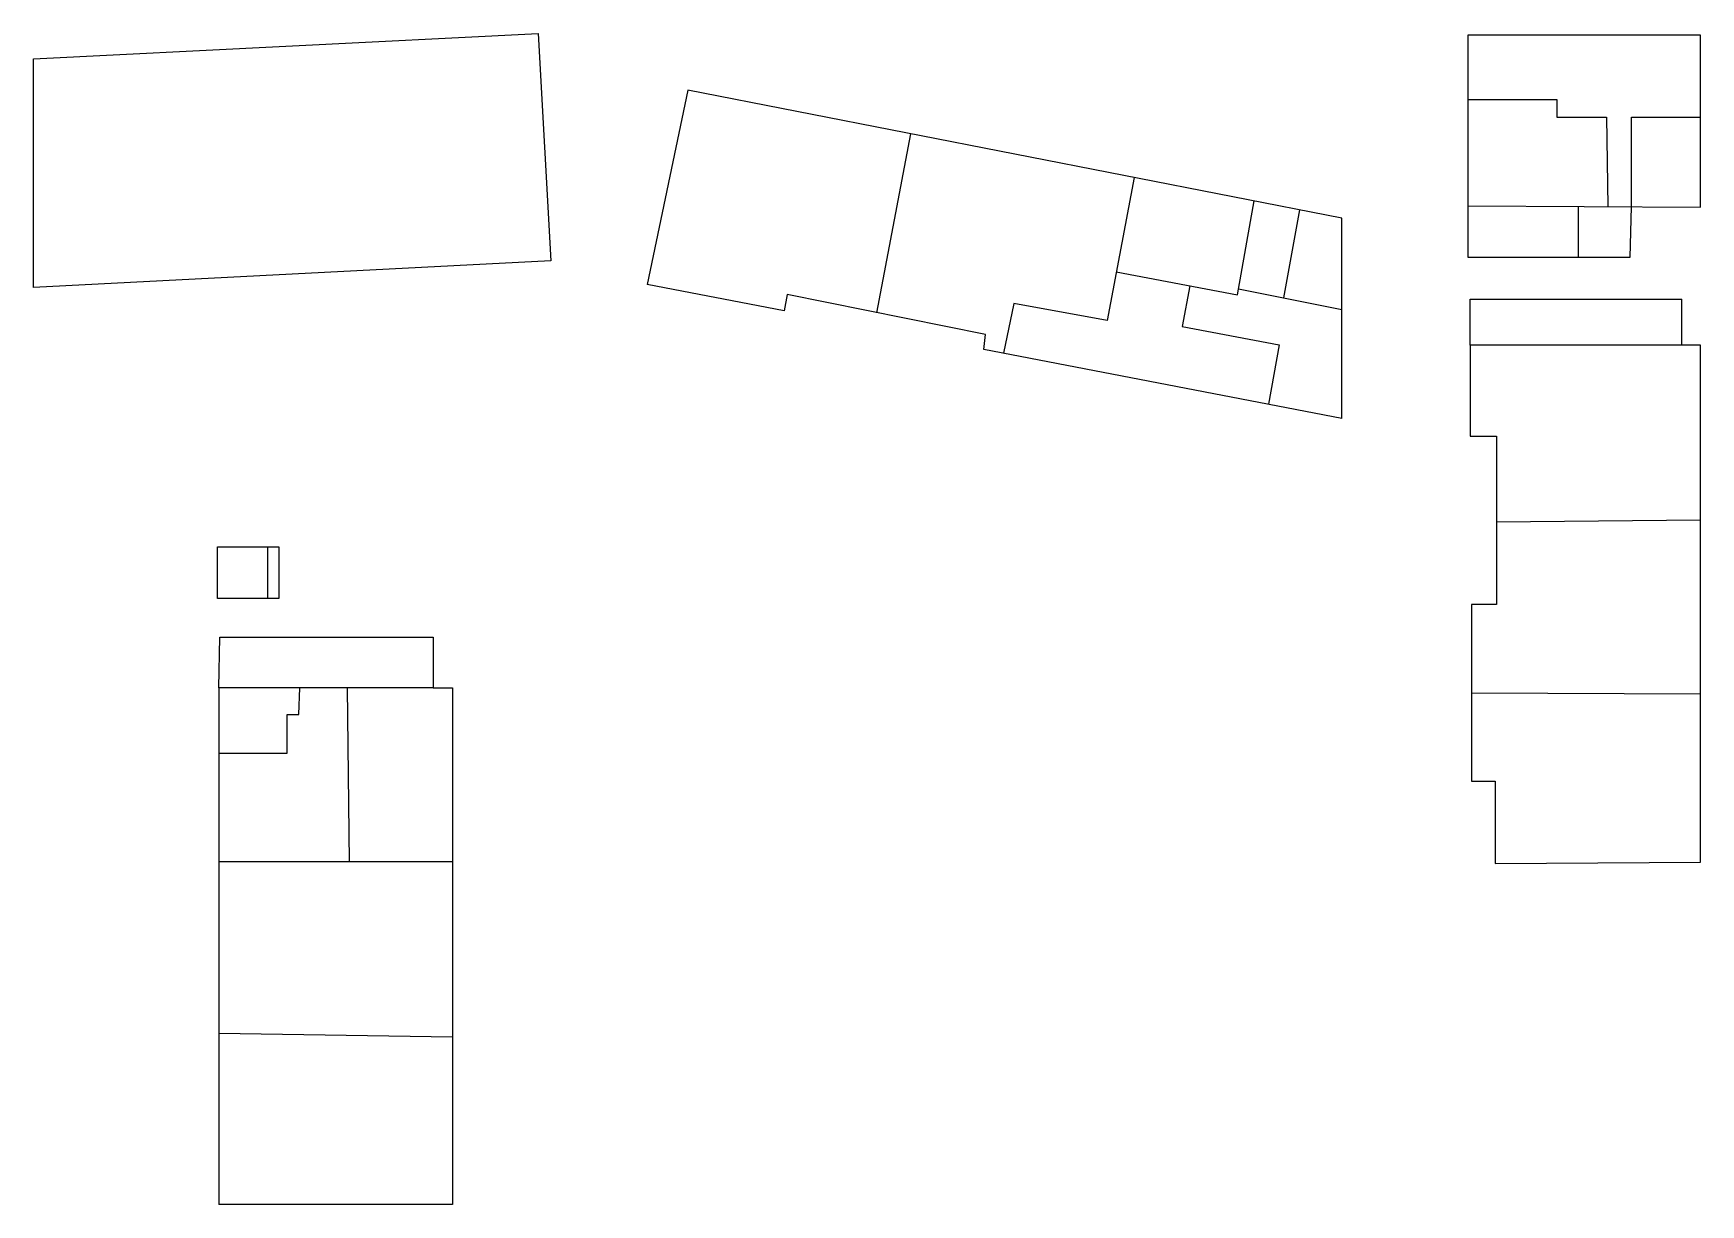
# Model space of a CAD drawing. Header units: inches. Extents: x 0 to 9.3, y 0 to 6.53.
import ezdxf

# ---------------------------------------------------------------- set-up
doc = ezdxf.new("R2010")
doc.units = ezdxf.units.IN
doc.header["$MEASUREMENT"] = 0
doc.layers.add('floor 1', color=2, linetype='Continuous')

msp = doc.modelspace()

# ---------------------------------------------------------------- linework, layer by layer
at = {"layer": 'floor 1'}
for p, q in [((0, 6.3866), (2.8151, 6.5287)), ((2.8151, 6.5287), (2.8862, 5.2615)), ((9.2976, 6.5182), (7.9993, 6.5182)), ((7.9993, 6.5182), (7.9993, 5.5672)), ((9.2976, 5.5603), (9.2976, 6.5182)), ((0, 5.1115), (0, 6.3866)), ((3.6501, 6.2121), (3.4237, 5.1286)), ((7.2964, 5.4994), (3.6501, 6.2121)), ((7.9993, 6.1601), (8.4954, 6.1601)), ((8.4954, 6.1601), (8.4954, 6.061)), ((8.4954, 6.061), (8.7728, 6.061)), ((8.7728, 6.061), (8.7794, 5.5631)), ((8.9115, 5.5624), (8.9115, 6.061)), ((8.9115, 6.061), (9.2976, 6.061)), ((4.8922, 5.9693), (4.7015, 4.9707)), ((6.1381, 5.7258), (5.9875, 4.9284)), ((6.7141, 5.0717), (6.8079, 5.5949)), ((6.9724, 5.0542), (7.0616, 5.5453)), ((7.2964, 4.3821), (7.2964, 5.4994)), ((7.9993, 5.5672), (9.2976, 5.5603)), ((7.9993, 5.5672), (7.9993, 5.2817)), ((8.6143, 5.5639), (8.6143, 5.2817)), ((8.9049, 5.2817), (8.9115, 5.5624)), ((2.8862, 5.2615), (0, 5.1115)), ((7.9993, 5.2817), (8.9049, 5.2817)), ((4.1865, 4.9815), (3.4237, 5.1286)), ((6.0388, 5.2), (6.7141, 5.0717)), ((6.449, 5.1221), (6.4058, 4.895)), ((4.2028, 5.0738), (4.1865, 4.9815)), ((5.3105, 4.8501), (4.2028, 5.0738)), ((5.4672, 5.0235), (5.4101, 4.7457)), ((5.9875, 4.9284), (5.4672, 5.0235)), ((6.7201, 5.1049), (7.2964, 4.989)), ((8.0131, 4.7898), (8.0131, 5.0466)), ((8.0131, 5.0466), (9.1934, 5.0466)), ((9.1934, 4.7898), (9.1934, 5.0466)), ((5.2995, 4.767), (5.3105, 4.8501)), ((6.4058, 4.895), (6.9463, 4.7926)), ((7.2964, 4.3821), (5.2995, 4.767)), ((6.9463, 4.7926), (6.8873, 4.461)), ((9.2976, 4.7898), (8.0131, 4.7898)), ((8.0131, 4.7898), (8.0131, 4.2831)), ((9.2976, 1.9091), (9.2976, 4.7898)), ((8.0131, 4.2831), (8.1589, 4.2831)), ((8.1589, 4.2831), (8.1589, 3.346)), ((8.1589, 3.8058), (9.2976, 3.8166)), ((1.0271, 3.666), (1.3059, 3.666)), ((1.0271, 3.3794), (1.0271, 3.666)), ((1.3059, 3.666), (1.3059, 3.3794)), ((1.3059, 3.666), (1.3687, 3.666)), ((1.3687, 3.666), (1.3687, 3.3794)), ((1.3059, 3.3794), (1.0271, 3.3794)), ((1.3687, 3.3794), (1.3059, 3.3794)), ((8.1589, 3.346), (8.0201, 3.346)), ((8.0201, 3.346), (8.0201, 2.3603)), ((1.0335, 2.8813), (1.0399, 3.164)), ((1.0399, 3.164), (2.2287, 3.164)), ((2.2287, 3.164), (2.2287, 2.8813)), ((2.2287, 2.8813), (1.0335, 2.8813)), ((1.0335, 2.8813), (1.0335, 1.9112)), ((1.4811, 2.7312), (1.4866, 2.8813)), ((1.7504, 2.8813), (1.7614, 1.9112)), ((2.2287, 2.8813), (2.338, 2.8813)), ((2.338, 2.8813), (2.338, 1.9112)), ((8.0201, 2.8529), (9.2976, 2.8475)), ((1.4151, 2.517), (1.4151, 2.7312)), ((1.4151, 2.7312), (1.4811, 2.7312)), ((1.0335, 2.517), (1.4151, 2.517)), ((8.0201, 2.3603), (8.152, 2.3603)), ((8.152, 2.3603), (8.152, 1.9021)), ((2.338, 1.9112), (1.0335, 1.9112)), ((1.0335, 1.9112), (1.0335, 0)), ((2.338, 1.9112), (2.338, 0)), ((8.152, 1.9021), (9.2976, 1.9091)), ((1.0335, 0.9562), (2.338, 0.9354)), ((2.338, 0), (1.0335, 0))]:
    msp.add_line(p, q, dxfattribs=at)

doc.saveas('drawing.dxf')
